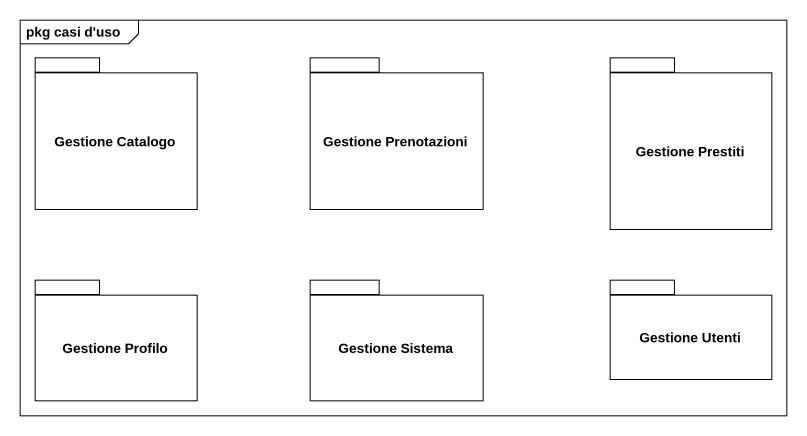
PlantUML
@startuml
mainframe pkg casi d'uso
package "Gestione Catalogo" as Gestione_Catalogo {
}
package "Gestione Prenotazioni" as Gestione_Prenotazioni {
}
package "Gestione Prestiti" as Gestione_Prestiti {
}
package "Gestione Profilo" as Gestione_Profilo {
}
package "Gestione Sistema" as Gestione_Sistema {
}
package "Gestione Utenti" as Gestione_Utenti {
}
@enduml
